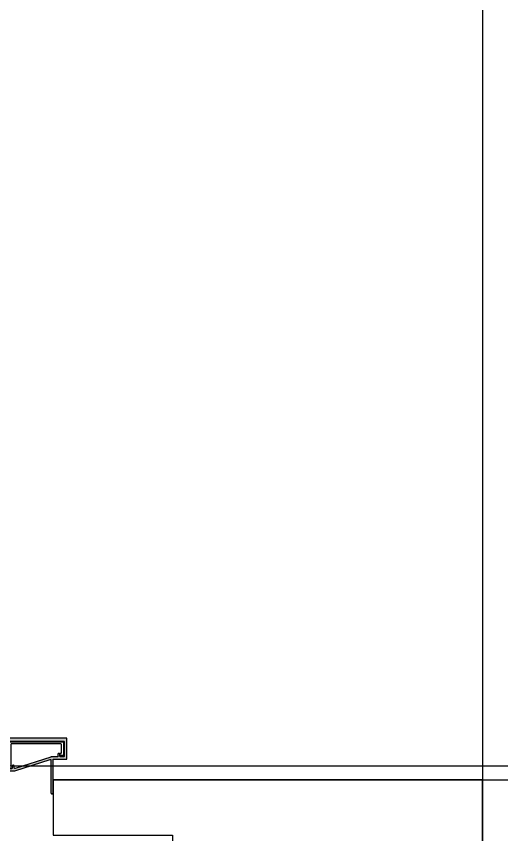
# Model space of a CAD drawing. Header units: millimetres. Extents: x 12351878 to 12381578, y 696206 to 738256.
# Drawn here: x 12356998 to 12357348, y 730284 to 730874 of the extents above; entities that cross this region are included whole.
import ezdxf

# ---------------------------------------------------------------- set-up
doc = ezdxf.new("R2010")
doc.units = ezdxf.units.MM
doc.header["$LTSCALE"] = 1000
doc.linetypes.add('DOTE', pattern=[2.42, 2, -0.2, 0.02, -0.2])
doc.linetypes.add('HIDDEN', pattern=[0.125, 0.0625, -0.0625])
for name, color, linetype in [('DOTE', 16, 'DOTE'), ('EXTRUSION-V', 141, 'Continuous'), ('EXTRUSION1', 4, 'Continuous'), ('GZDI-J建筑-立面-后可见线', 252, 'Continuous'), ('INSUL', 8, 'HIDDEN'), ('SURFACE', 6, 'Continuous'), ('SYMBOL', 7, 'Continuous'), ('型材断面填充', 254, 'Continuous')]:
    doc.layers.add(name, color=color, linetype=linetype)

# ---------------------------------------------------------------- blocks, each defined once
blk = doc.blocks.new('apqs02')
at = {"layer": 'GZDI-J建筑-立面-后可见线'}
blk.add_line((3737, 2705.85, 0), (3737, 610.57), dxfattribs=at)
blk = doc.blocks.new('20230228-LC01')
at = {"layer": '型材断面填充', "linetype": 'ByBlock'}
h = blk.add_hatch(color=256, dxfattribs=at)
edge = h.paths.add_edge_path()
edge.add_line((50, 0), (0, 0))
edge.add_line((0, 0), (0, -0.5))
edge.add_line((0, -0.5), (0.92, -5.1))
edge.add_arc((1.41, -5), 0.5, 191.30993, 270)
edge.add_line((1.41, -5.5), (2.43, -5.5))
edge.add_arc((2.43, -5), 0.5, 270, 371.30993)
edge.add_line((2.92, -4.9), (2.46, -2.6))
edge.add_arc((2.95, -2.5), 0.5, 90, 191.30993, ccw=False)
edge.add_line((2.95, -2), (5.5, -2))
edge.add_arc((5.5, -2.5), 0.5, 0, 90, ccw=False)
edge.add_line((6, -2.5), (6, -35))
edge.add_arc((5.5, -35), 0.5, -90, 0, ccw=False)
edge.add_line((5.5, -35.5), (5.23, -35.5))
edge.add_arc((5.23, -35.8), 0.3, 90, 216.8699)
edge.add_line((4.99, -35.98), (6.96, -38.61))
edge.add_arc((7.2, -38.43), 0.3, 216.8699, 360)
edge.add_line((7.5, -38.43), (7.5, -24))
edge.add_arc((8, -24), 0.5, 90, 180, ccw=False)
edge.add_line((8, -23.5), (12.16, -23.5))
edge.add_arc((12.16, -23), 0.5, 270, 287.78388)
edge.add_line((12.31, -23.48), (37.85, -15.28))
edge.add_arc((38, -15.76), 0.5, 0, 107.78388, ccw=False)
edge.add_line((38.5, -15.76), (38.5, -39.5))
edge.add_arc((39, -39.5), 0.5, 180, 270)
edge.add_line((39, -40), (39.5, -40))
edge.add_arc((39.5, -39.5), 0.5, 270, 360)
edge.add_line((40, -39.5), (40, -15))
edge.add_line((40, -15), (50, -15))
edge.add_line((50, -15), (50, 0))
edge = h.paths.add_edge_path(flags=16)
edge.add_arc((47.5, -2.5), 0.5, 0, 90, ccw=False)
edge.add_line((48, -2.5), (48, -13))
edge.add_arc((47.5, -13), 0.5, -90, 0, ccw=False)
edge.add_line((47.5, -13.5), (45.5, -13.5))
edge.add_arc((45.5, -13), 0.5, 180, 270, ccw=False)
edge.add_line((45, -13), (45, -11.5))
edge.add_arc((44.5, -11.5), 0.5, 0, 90)
edge.add_line((44.5, -11), (44, -11))
edge.add_arc((44, -11.5), 0.5, 90, 180)
edge.add_line((43.5, -11.5), (43.5, -13))
edge.add_arc((43, -13), 0.5, -90, 0, ccw=False)
edge.add_line((43, -13.5), (38.58, -13.5))
edge.add_arc((38.58, -14), 0.5, 90, 107.78388)
edge.add_line((38.43, -13.52), (12.65, -21.79))
edge.add_arc((12.5, -21.31), 0.5, 180, 287.78388, ccw=False)
edge.add_line((12, -21.31), (12, -20))
edge.add_arc((11.5, -20), 0.5, 0, 90)
edge.add_line((11.5, -19.5), (11, -19.5))
edge.add_arc((11, -20), 0.5, 90, 180)
edge.add_line((10.5, -20), (10.5, -21.5))
edge.add_arc((10, -21.5), 0.5, -90, 0, ccw=False)
edge.add_line((10, -22), (8, -22))
edge.add_arc((8, -21.5), 0.5, 180, 270, ccw=False)
edge.add_line((7.5, -21.5), (7.5, -2.5))
edge.add_arc((8, -2.5), 0.5, 90, 180, ccw=False)
edge.add_line((8, -2), (47.5, -2))
at = {"linetype": 'ByBlock'}
for points in [[(50, 0), (0, 0), (0, -0.5), (0.92, -5.1, 0.357511), (1.41, -5.5), (2.43, -5.5, 0.473285), (2.92, -4.9), (2.46, -2.6, -0.473285), (2.95, -2), (5.5, -2, -0.414214), (6, -2.5), (6, -35, -0.414214), (5.5, -35.5), (5.23, -35.5, 0.618034), (4.99, -35.98), (6.96, -38.61, 0.720759), (7.5, -38.43), (7.5, -24, -0.414214), (8, -23.5), (12.16, -23.5, 0.077753), (12.31, -23.48), (37.85, -15.28, -0.508338), (38.5, -15.76), (38.5, -39.5, 0.414214), (39, -40), (39.5, -40, 0.414214), (40, -39.5), (40, -15), (50, -15)], [(47.5, -2, -0.414214), (48, -2.5), (48, -13, -0.414214), (47.5, -13.5), (45.5, -13.5, -0.414214), (45, -13), (45, -11.5, 0.414214), (44.5, -11), (44, -11, 0.414214), (43.5, -11.5), (43.5, -13, -0.414214), (43, -13.5), (38.58, -13.5, 0.077753), (38.43, -13.52), (12.65, -21.79, -0.508338), (12, -21.31), (12, -20, 0.414214), (11.5, -19.5), (11, -19.5, 0.414214), (10.5, -20), (10.5, -21.5, -0.414214), (10, -22), (8, -22, -0.414214), (7.5, -21.5), (7.5, -2.5, -0.414214), (8, -2)]]:
    blk.add_lwpolyline(points, format="xyb", close=True, dxfattribs=at)
at = {"layer": 'EXTRUSION-V', "linetype": 'HIDDEN'}
blk.add_lwpolyline([(46, -10.5), (46, -4.5, 0.414214), (45.5, -4), (10, -4, 0.414214), (9.5, -4.5), (9.5, -19.5, 0.414214), (10, -20), (10, -20, -0.414214), (10.5, -20.5), (10.5, -21, -0.414214), (10, -21.5), (8.5, -21.5, -0.414214), (8, -21), (8, -3, -0.414214), (8.5, -2.5), (47, -2.5, -0.414214), (47.5, -3), (47.5, -12, -0.414214), (47, -12.5), (45.5, -12.5, -0.414214), (45, -12), (45, -11.5, -0.414214), (45.5, -11), (45.5, -11, 0.414214)], format="xyb", close=True, dxfattribs=at)
blk = doc.blocks.new('apqs03')
at = {"layer": 'GZDI-J建筑-立面-后可见线'}
blk.add_line((3737, 4709.33, 0), (3737, 2705.85, 0), dxfattribs=at)
at = {"layer": 'INSUL', "linetype": 'ByBlock', "elevation": 0}
blk.add_lwpolyline([(3427, 2750.57), (3427, 2710.57), (3513.32, 2710.57), (3513.32, 2579.57), (3540, 2579.57), (3702.04, 2571.57), (3702.04, 2560.57), (3737, 2560.57), (3737, 2750.57)], close=True, dxfattribs=at)
at = {"layer": 'SURFACE', "elevation": 0}
for points in [[(3427, 2760.57), (6790.5, 2760.57)], [(3427, 2750.57), (6790.5, 2750.57)]]:
    blk.add_lwpolyline(points, dxfattribs=at)
at = {"layer": 'EXTRUSION1'}
blk.add_blockref('20230228-LC01', (3387, 2780.57, 0), dxfattribs=at)

msp = doc.modelspace()

# ---------------------------------------------------------------- linework, layer by layer
at = {"layer": 'DOTE'}
msp.add_line((12353989.5, 730333.5), (12361333.5, 730333.5), dxfattribs=at)

# ---------------------------------------------------------------- block references
at = {"layer": 'SYMBOL'}
for name, p in [('apqs02', (12353597.5, 729722.93)), ('apqs03', (12353597.5, 727572.93))]:
    msp.add_blockref(name, p, dxfattribs=at)

doc.saveas('drawing.dxf')
